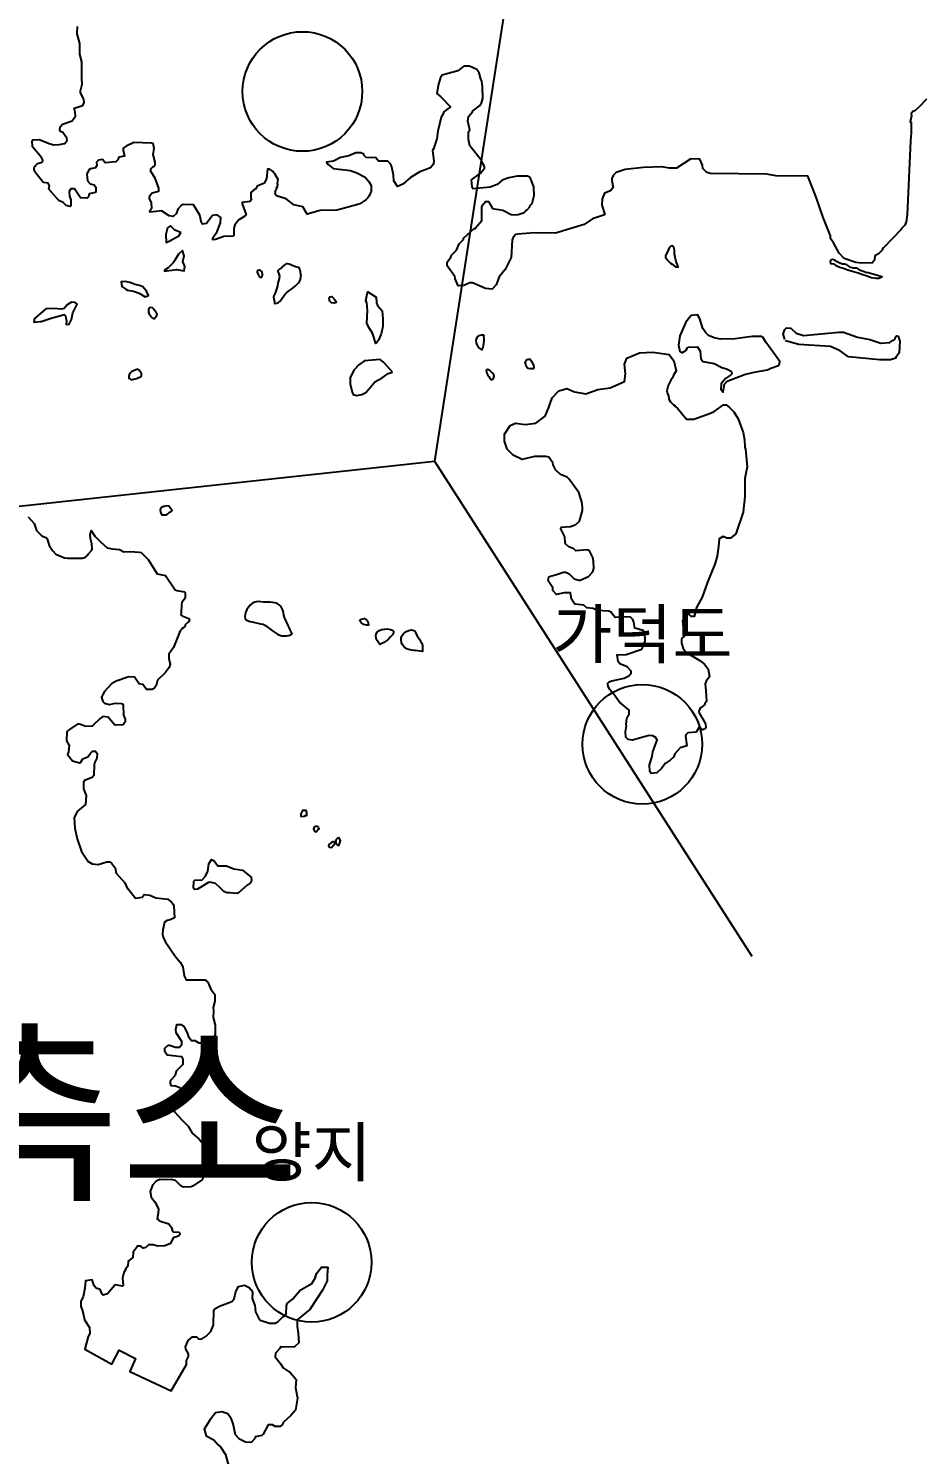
# Model space of a CAD drawing. Header units: millimetres. Extents: x -19392 to 580976, y -49129 to 736091.
# Drawn here: x 353897 to 372576, y 152678 to 182472 of the extents above; entities that cross this region are included whole.
import ezdxf
from ezdxf.enums import TextEntityAlignment as Align

# ---------------------------------------------------------------- set-up
doc = ezdxf.new("R2010")
doc.units = ezdxf.units.MM
for name, color, linetype in [('2121', 7, 'Continuous'), ('2122', 7, 'Continuous'), ('AWS', 4, 'Continuous'), ('AWS명', 2, 'Continuous'), ('관측소명', 3, 'Continuous'), ('티센', 6, 'Continuous')]:
    doc.layers.add(name, color=color, linetype=linetype)
doc.styles.get("Standard").update_dxf_attribs({"font": ''})
doc.styles.get('Standard').set_extended_font_data('Gulim')

msp = doc.modelspace()

# ---------------------------------------------------------------- linework, layer by layer
at = {"layer": '2121', "color": 7}
msp.add_lwpolyline([(372661, 180995), (372499, 180826), (372415, 180754), (372377, 180740), (372341, 180690), (372346, 180650), (372346, 180650), (372320, 180522), (372342, 180513), (372342, 180295), (372326, 180126), (372253, 178576), (372238, 178432), (372207, 178362), (372140, 178293), (372140, 178280), (371758, 177884), (371740, 177875), (371740, 177850), (371655, 177763), (371579, 177724), (371579, 177724), (371575, 177635), (371531, 177588), (371531, 177575), (371301, 177571), (371181, 177585), (370937, 177669), (370832, 177781), (370716, 177995), (370656, 178084), (370655, 178139), (370504, 178524), (370352, 178950), (370249, 179215), (370180, 179385), (369511, 179391), (369323, 179432), (368147, 179445), (368072, 179463), (367990, 179549), (367982, 179614), (367925, 179741), (367724, 179747), (367717, 179734), (367437, 179553), (367290, 179551), (367127, 179579), (366747, 179569), (366365, 179524), (366365, 179524), (366173, 179465), (366111, 179401), (366087, 179339), (366082, 179295), (366115, 179152), (366059, 179079), (365930, 179030), (365881, 178910), (365874, 178782), (365942, 178589), (365930, 178577), (365681, 178495), (365508, 178374), (364910, 178196), (364467, 178202), (364120, 178176), (364074, 178165), (364019, 178094), (364006, 178051), (363981, 177688), (363853, 177436), (363731, 177284), (363671, 177115), (363585, 177029), (363448, 177038), (363177, 177157), (363120, 177156), (362990, 177104), (362871, 177096), (362812, 177245), (362806, 177289), (362806, 177289), (362646, 177517), (362645, 177592), (362721, 177694), (362730, 177731), (362841, 177839), (362895, 177971), (362988, 178066), (362987, 178092), (363209, 178295), (363235, 178295), (363234, 178308), (363369, 178460), (363371, 178748), (363383, 178779), (363444, 178855), (363507, 178856), (363590, 178714), (363810, 178679), (363982, 178584), (364042, 178576), (364130, 178584), (364252, 178627), (364297, 178667), (364297, 178680), (364310, 178680), (364371, 178744), (364371, 178769), (364420, 178819), (364461, 178982), (364452, 179164), (364394, 179326), (364394, 179326), (364362, 179366), (364324, 179387), (364105, 179390), (363931, 179350), (363794, 179304), (363689, 179215), (363546, 179157), (363190, 179119), (363165, 179163), (363156, 179307), (363341, 179453), (363426, 179557), (363426, 179584), (363363, 179716), (363121, 180019), (363093, 180155), (363091, 180312), (363116, 180356), (363075, 180534), (363092, 180637), (363172, 180731), (363172, 180744), (363320, 180857), (363364, 180920), (363387, 181010), (363386, 181253), (363366, 181369), (363346, 181416), (363316, 181545), (363292, 181576), (363262, 181617), (363262, 181617), (363112, 181684), (362995, 181682), (362866, 181590), (362542, 181497), (362505, 181447), (362463, 181308), (362429, 181114), (362510, 181046), (362715, 180837), (362573, 180728), (362552, 180673), (362518, 180622), (362448, 180329), (362431, 180164), (362359, 179960), (362335, 179922), (362363, 179701), (362359, 179653), (362352, 179629), (362296, 179562), (362073, 179478), (361881, 179356), (361721, 179217), (361608, 179170), (361532, 179288), (361525, 179414), (361483, 179606), (361463, 179646), (361407, 179699), (361213, 179702), (361156, 179773), (361156, 179773), (360955, 179780), (360906, 179829), (360900, 179848), (360842, 179877), (360738, 179876), (360587, 179811), (360418, 179778), (360269, 179701), (360124, 179682), (360155, 179634), (360259, 179544), (360622, 179506), (360755, 179454), (360931, 179366), (361008, 179274), (361058, 179194), (361054, 179069), (361039, 179022), (361015, 178977), (360985, 178936), (360949, 178899), (360908, 178866), (360903, 178862), (360864, 178834), (360820, 178812), (360774, 178794), (360726, 178778), (360676, 178765), (360626, 178751), (360577, 178738), (360341, 178679), (360341, 178679), (359991, 178671), (359718, 178592), (359628, 178747), (359440, 178787), (359281, 178910), (359081, 178976), (359049, 179013), (359060, 179064), (359053, 179082), (359075, 179109), (359075, 179134), (359102, 179170), (359108, 179220), (359096, 179220), (359096, 179232), (359113, 179320), (359061, 179405), (359061, 179430), (359042, 179432), (358993, 179490), (358922, 179539), (358891, 179535), (358869, 179336), (358826, 179251), (358808, 179231), (358677, 179177), (358647, 179120), (358635, 179119), (358542, 179043), (358543, 178930), (358557, 178899), (358557, 178899), (358526, 178861), (358364, 178840), (358364, 178809), (358443, 178579), (358418, 178550), (358288, 178476), (358208, 178370), (358185, 178293), (358187, 178149), (358175, 178134), (357981, 178128), (357807, 178063), (357751, 178059), (357750, 178100), (357842, 178232), (357908, 178415), (357913, 178521), (357837, 178576), (357743, 178568), (357615, 178395), (357534, 178387), (357514, 178412), (357474, 178570), (357346, 178790), (357133, 178793), (357090, 178783), (357016, 178701), (356980, 178600), (356918, 178544), (356837, 178561), (356673, 178664), (356673, 178664), (356436, 178633), (356430, 178639), (356429, 178664), (356472, 178724), (356470, 178830), (356425, 178917), (356431, 178986), (356480, 179036), (356623, 179076), (356622, 179139), (356544, 179344), (356454, 179486), (356453, 179542), (356504, 179591), (356516, 179591), (356546, 179631), (356545, 179681), (356499, 179843), (356522, 179968), (356501, 180071), (356470, 180080), (356095, 180087), (355935, 180014), (355878, 179971), (355872, 179933), (355899, 179802), (355787, 179782), (355763, 179729), (355720, 179687), (355495, 179668), (355445, 179733), (355445, 179733), (355357, 179719), (355320, 179681), (355327, 179607), (355300, 179576), (355297, 179559), (355189, 179537), (355160, 179517), (355118, 179429), (355126, 179291), (355183, 179229), (355271, 179206), (355303, 179156), (355304, 179056), (355269, 179037), (355167, 179017), (355150, 178954), (355119, 178925), (354982, 178936), (354860, 179119), (354778, 179123), (354748, 179066), (354750, 178967), (354782, 178892), (354778, 178767), (354766, 178754), (354684, 178772), (354620, 178840), (354533, 178882), (354323, 179117), (354334, 179185), (354308, 179238), (354308, 179238), (354214, 179258), (354187, 179277), (354048, 179447), (354023, 179492), (354017, 179543), (354023, 179582), (354040, 179599), (354040, 179612), (354085, 179652), (354170, 179673), (354189, 179689), (354195, 179721), (354169, 179776), (353978, 179998), (353976, 180124), (353988, 180149), (354119, 180151), (354352, 180061), (354427, 180043), (354538, 180050), (354658, 180071), (354701, 180141), (354700, 180178), (354617, 180302), (354567, 180323), (354548, 180354), (354559, 180420), (354608, 180471), (354806, 180540), (354880, 180643), (354875, 180722), (354875, 180722), (354853, 180811), (355033, 180865), (355063, 180928), (355056, 180996), (354986, 181126), (354985, 181170), (355021, 181308), (355012, 181426), (355014, 181776), (354967, 181938), (354970, 182157), (354911, 182362), (354918, 182515)], dxfattribs=at)
at = {"layer": '2122', "color": 7}
for points in [[(357077, 178211), (356956, 178262), (356866, 178346), (356802, 178307), (356764, 178166), (356770, 178000), (356834, 178026), (357039, 178141), (357077, 178211), (357077, 178211)], [(367472, 177487), (367454, 177534), (367437, 177581), (367422, 177629), (367414, 177659), (367406, 177709), (367398, 177758), (367395, 177775), (367392, 177838), (367383, 177896), (367358, 177927), (367350, 177928), (367318, 177922), (367283, 177890), (367261, 177841), (367254, 177819), (367225, 177771), (367207, 177723), (367209, 177685), (367238, 177644), (367241, 177640), (367276, 177604), (367314, 177572), (367344, 177551), (367383, 177518), (367427, 177495), (367433, 177493), (367472, 177487), (367472, 177487)], [(356738, 177405), (356988, 177437), (357148, 177411), (357161, 177501), (357122, 177603), (357148, 177725), (357116, 177834), (357033, 177757), (356949, 177616), (356917, 177578), (356815, 177475), (356738, 177424), (356738, 177405), (356738, 177405)], [(371731, 177282), (371683, 177295), (371635, 177309), (371586, 177323), (371538, 177337), (371491, 177351), (371488, 177352), (371439, 177364), (371390, 177377), (371342, 177392), (371296, 177410), (371270, 177422), (371229, 177453), (371200, 177467), (371150, 177468), (371129, 177467), (371082, 177482), (371037, 177506), (370992, 177531), (370945, 177548), (370925, 177550), (370905, 177550), (370852, 177566), (370796, 177597), (370743, 177629), (370697, 177646), (370662, 177635), (370656, 177627), (370650, 177614), (370655, 177564), (370656, 177563), (370669, 177563), (370717, 177553), (370762, 177530), (370803, 177506), (370850, 177488), (370850, 177488), (370897, 177471), (370944, 177455), (370992, 177440), (371040, 177425), (371088, 177411), (371136, 177396), (371183, 177382), (371231, 177367), (371238, 177365), (371286, 177349), (371333, 177333), (371380, 177317), (371411, 177307), (371458, 177290), (371506, 177273), (371552, 177262), (371602, 177253), (371652, 177253), (371667, 177256), (371713, 177274), (371731, 177282), (371731, 177282)], [(358720, 177424), (358682, 177417), (358676, 177379), (358695, 177334), (358719, 177288), (358733, 177277), (358765, 177270), (358785, 177313), (358784, 177341), (358777, 177391), (358772, 177398), (358752, 177411), (358720, 177424), (358720, 177424)], [(359034, 176727), (359084, 176735), (359117, 176746), (359153, 176778), (359183, 176820), (359194, 176835), (359225, 176875), (359256, 176914), (359290, 176950), (359328, 176982), (359369, 177011), (359409, 177041), (359424, 177053), (359465, 177086), (359503, 177121), (359538, 177158), (359564, 177200), (359578, 177232), (359590, 177281), (359591, 177331), (359590, 177334), (359579, 177383), (359578, 177385), (359569, 177441), (359547, 177481), (359546, 177481), (359496, 177488), (359495, 177488), (359444, 177505), (359395, 177527), (359346, 177547), (359300, 177555), (359277, 177552), (359236, 177527), (359198, 177492), (359187, 177481), (359187, 177481), (359139, 177447), (359107, 177410), (359104, 177392), (359129, 177348), (359130, 177347), (359139, 177300), (359134, 177251), (359120, 177200), (359104, 177149), (359096, 177099), (359086, 177050), (359073, 177002), (359060, 176963), (359034, 176918), (359016, 176873), (359015, 176867), (359026, 176819), (359040, 176770), (359040, 176758), (359034, 176727), (359034, 176727)], [(356124, 177124), (356015, 177162), (355913, 177188), (355836, 177181), (355849, 177085), (355932, 177028), (355964, 177008), (356092, 176983), (356207, 176944), (356335, 176868), (356406, 176893), (356361, 176983), (356284, 177072), (356214, 177104), (356124, 177124), (356124, 177124)], [(354692, 176363), (354686, 176287), (354743, 176293), (354795, 176395), (354820, 176530), (354916, 176715), (354871, 176747), (354795, 176754), (354705, 176702), (354641, 176619), (354590, 176606), (354417, 176619), (354257, 176613), (354155, 176523), (354021, 176415), (354008, 176338), (354136, 176351), (354161, 176351), (354392, 176427), (354526, 176459), (354641, 176498), (354667, 176472), (354679, 176421), (354692, 176363), (354692, 176363)], [(360230, 176739), (360194, 176776), (360185, 176790), (360179, 176846), (360192, 176867), (360237, 176874), (360270, 176838), (360275, 176829), (360313, 176782), (360326, 176746), (360287, 176737), (360230, 176739), (360230, 176739)], [(356508, 176414), (356465, 176440), (356450, 176452), (356424, 176494), (356412, 176545), (356412, 176554), (356411, 176607), (356425, 176637), (356438, 176650), (356482, 176644), (356518, 176611), (356540, 176573), (356570, 176531), (356578, 176503), (356567, 176454), (356566, 176452), (356528, 176406), (356514, 176407), (356508, 176414), (356508, 176414)], [(369701, 175975), (369667, 176093), (369697, 176181), (369734, 176219), (369828, 176209), (369936, 176104), (370087, 176056), (370830, 176130), (370923, 176131), (371219, 176023), (371475, 175977), (371708, 175899), (371895, 175909), (371962, 175959), (371975, 175959), (372006, 175991), (372005, 176016), (372036, 176048), (372068, 176045), (372100, 175943), (372092, 175699), (372018, 175598), (372018, 175585), (371906, 175552), (371681, 175549), (371030, 175614), (370853, 175736), (370653, 175827), (369989, 175867), (369713, 175950), (369713, 175950)], [(363409, 176066), (363359, 176067), (363352, 176066), (363302, 176053), (363269, 176028), (363247, 175983), (363243, 175958), (363247, 175908), (363266, 175860), (363269, 175855), (363294, 175811), (363307, 175798), (363354, 175767), (363377, 175766), (363397, 175804), (363403, 175849), (363411, 175898), (363415, 175948), (363416, 175983), (363410, 176039), (363416, 176047), (363409, 176066), (363409, 176066)], [(366122, 168569), (366122, 168569), (366077, 168612), (366043, 168664), (366011, 168726), (366004, 168776), (366004, 168795), (366028, 168819), (366084, 168842), (366346, 168900), (366438, 168948), (366488, 169001), (366487, 169046), (366404, 169132), (366254, 169199), (366215, 169244), (366194, 169385), (366387, 169394), (366711, 169502), (366749, 169575), (366784, 169681), (366775, 169838), (366743, 169896), (366743, 169896), (366567, 169941), (366547, 170071), (366521, 170127), (366476, 170173), (366445, 170183), (366157, 170169), (366093, 170245), (366081, 170274), (366018, 170301), (365786, 170310), (365698, 170352), (365561, 170369), (365498, 170424), (365309, 170447), (365239, 170552), (365224, 170679), (365088, 170681), (364932, 170646), (364855, 170733), (364854, 170789), (364758, 170932), (364770, 171013), (364782, 171026), (364928, 171062), (365074, 171112), (365125, 171112), (365193, 171081), (365301, 170971), (365396, 170947), (365421, 170948), (365595, 171023), (365595, 171023), (365687, 171121), (365711, 171190), (365705, 171341), (365688, 171421), (365615, 171557), (365569, 171579), (365331, 171559), (365292, 171602), (365184, 171645), (365121, 171699), (365109, 171725), (365101, 171849), (365017, 172020), (365029, 172054), (365222, 172070), (365335, 172109), (365408, 172179), (365473, 172405), (365472, 172479), (365458, 172585), (365393, 172779), (365189, 173063), (365154, 173095), (365012, 173154), (364918, 173246), (364859, 173359), (364852, 173396), (364769, 173519), (364713, 173531), (364469, 173527), (364210, 173465), (364025, 173558), (363899, 173683), (363839, 173852), (363839, 173994), (363959, 174179), (364074, 174228), (364275, 174196), (364494, 174228), (364695, 174370), (364761, 174539), (364837, 174757), (364979, 174899), (365148, 174948), (365306, 174882), (365540, 174839), (365791, 174931), (366052, 174964), (366352, 175100), (366369, 175258), (366352, 175460), (366396, 175585), (366663, 175694), (366942, 175708), (367280, 175663), (367382, 175527), (367429, 175322), (367371, 175228), (367351, 175170), (367320, 175128), (367265, 175014), (367235, 174903), (367248, 174842), (367266, 174803), (367276, 174726), (367308, 174673), (367375, 174607), (367409, 174587), (367409, 174574), (367448, 174545), (367644, 174313), (367801, 174309), (368149, 174433), (368223, 174471), (368421, 174606), (368472, 174607), (368537, 174562), (368636, 174465), (368726, 174316), (368830, 174031), (368857, 173876), (368865, 173726), (368879, 173683), (368916, 173313), (368916, 173313), (368865, 173073), (368865, 172697), (368832, 172369), (368674, 171917), (368565, 171824), (368489, 171824), (368413, 171857), (368331, 171808), (368315, 171650), (368287, 171448), (368238, 171279), (368086, 170903), (367971, 170593), (367851, 170374), (367802, 170184), (367742, 170184), (367681, 170258), (367674, 170223), (367565, 170100), (367573, 169956), (367638, 169813), (367551, 169731), (367539, 169706), (367540, 169630), (367574, 169518), (367637, 169432), (367921, 169268), (368022, 169188), (368099, 169083), (368126, 168927), (368113, 168913), (368059, 168834), (368036, 168782), (368048, 168633), (368048, 168633)], [(364388, 175363), (364337, 175370), (364324, 175376), (364298, 175415), (364286, 175459), (364273, 175508), (364273, 175510), (364304, 175549), (364331, 175561), (364381, 175562), (364382, 175561), (364409, 175523), (364420, 175484), (364445, 175437), (364452, 175395), (364439, 175363), (364390, 175363), (364388, 175363), (364388, 175363)], [(356041, 175134), (356090, 175145), (356124, 175153), (356173, 175167), (356201, 175179), (356248, 175204), (356259, 175217), (356255, 175265), (356239, 175294), (356208, 175337), (356182, 175352), (356136, 175344), (356092, 175320), (356046, 175297), (356028, 175281), (356003, 175238), (355996, 175204), (355996, 175166), (356015, 175160), (356041, 175134), (356041, 175134)], [(363461, 175344), (363465, 175294), (363467, 175286), (363489, 175242), (363518, 175203), (363542, 175150), (363563, 175132), (363609, 175152), (363614, 175158), (363627, 175207), (363621, 175235), (363590, 175274), (363576, 175286), (363539, 175327), (363497, 175350), (363493, 175350), (363461, 175344), (363461, 175344)], [(356687, 172306), (356666, 172353), (356655, 172401), (356663, 172452), (356674, 172470), (356718, 172492), (356737, 172495), (356790, 172507), (356826, 172502), (356858, 172465), (356870, 172445), (356895, 172401), (356864, 172367), (356832, 172350), (356791, 172319), (356763, 172306), (356713, 172304), (356687, 172306), (356687, 172306)], [(353889, 172267), (354016, 172128), (354062, 171987), (354176, 171871), (354271, 171829), (354284, 171812), (354329, 171673), (354396, 171567), (354470, 171488), (354652, 171416), (354708, 171404), (354708, 171404), (355015, 171403), (355090, 171425), (355138, 171470), (355144, 171490), (355218, 171574), (355224, 171592), (355222, 171705), (355192, 171816), (355188, 171890), (355205, 171981), (355205, 171981), (355282, 171868), (355401, 171748), (355543, 171623), (355643, 171599), (355800, 171589), (355888, 171541), (356025, 171543), (356212, 171533), (356252, 171523), (356396, 171380), (356588, 171076), (356758, 171042), (356962, 170744), (356999, 170728), (357157, 170701), (357170, 170685), (357171, 170573), (357103, 170478), (357091, 170437), (357088, 170265), (357078, 170224), (357109, 170199), (357246, 170146), (357259, 170111), (357238, 170077), (357167, 170010), (357167, 169985), (357118, 169940), (357105, 169940), (357100, 169922), (357068, 169889), (356924, 169538), (356826, 169399), (356832, 169308), (356832, 169308), (356854, 169193), (356833, 169123), (356751, 169007), (356591, 168858), (356562, 168744), (356519, 168684), (356475, 168665), (356362, 168660), (356286, 168765), (356210, 168783), (356114, 168920), (355996, 168923), (355728, 168836), (355630, 168781), (355488, 168622), (355451, 168555)], [(359409, 169822), (359386, 169867), (359364, 169911), (359342, 169956), (359320, 170001), (359298, 170046), (359278, 170092), (359258, 170138), (359248, 170164), (359235, 170216), (359223, 170268), (359210, 170318), (359193, 170364), (359170, 170403), (359167, 170406), (359132, 170434), (359091, 170455), (359043, 170469), (358992, 170479), (358937, 170484), (358882, 170486), (358827, 170486), (358804, 170486), (358752, 170493), (358700, 170497), (358651, 170493), (358623, 170486), (358577, 170463), (358533, 170428), (358495, 170384), (358462, 170335), (358437, 170284), (358421, 170232), (358416, 170184), (358422, 170144), (358442, 170120), (358442, 170120), (358475, 170100), (358519, 170085), (358569, 170072), (358626, 170060), (358685, 170049), (358745, 170037), (358803, 170024), (358804, 170023), (358848, 169996), (358890, 169965), (358932, 169934), (358973, 169902), (359015, 169871), (359057, 169843), (359101, 169819), (359145, 169799), (359192, 169786), (359227, 169782), (359277, 169781), (359288, 169782), (359336, 169793), (359383, 169811), (359409, 169822), (359409, 169822)], [(360899, 170023), (360850, 170061), (360819, 170096), (360818, 170104), (360853, 170133), (360910, 170145), (360919, 170144), (360964, 170109), (360997, 170055), (361003, 170010), (361000, 170003), (360959, 170006), (360902, 170022), (360899, 170023), (360899, 170023)], [(361241, 169600), (361211, 169642), (361183, 169685), (361163, 169730), (361161, 169741), (361156, 169793), (361161, 169822), (361185, 169862), (361226, 169892), (361278, 169912), (361334, 169922), (361342, 169923), (361401, 169926), (361459, 169918), (361504, 169901), (361523, 169882), (361523, 169848), (361500, 169805), (361463, 169759), (361419, 169715), (361402, 169701), (361364, 169671), (361321, 169644), (361277, 169620), (361241, 169600), (361241, 169600)], [(362127, 169459), (362078, 169464), (362028, 169468), (361978, 169474), (361946, 169479), (361894, 169486), (361843, 169495), (361798, 169512), (361785, 169520), (361745, 169554), (361712, 169597), (361690, 169647), (361680, 169698), (361684, 169741), (361701, 169789), (361732, 169830), (361745, 169842), (361790, 169875), (361844, 169897), (361899, 169905), (361947, 169895), (361966, 169882), (361991, 169842), (362007, 169802), (362034, 169758), (362063, 169716), (362090, 169673), (362112, 169629), (362127, 169582), (362127, 169580), (362130, 169531), (362128, 169480), (362127, 169459), (362127, 169459)], [(368048, 168633), (368061, 168414), (368030, 168370), (368030, 168351), (367943, 168276), (367931, 168276), (367906, 168199), (367907, 168172), (368044, 167946), (368050, 167858), (368038, 167842), (367982, 167821), (367944, 167852), (367938, 167870), (367907, 167876), (367845, 167773), (367676, 167757), (367633, 167713), (367627, 167687), (367652, 167488), (367515, 167444), (367403, 167319), (367372, 167250), (367304, 167184), (367197, 167112), (367122, 167009), (367023, 166920), (366904, 166904), (366879, 166948), (366872, 167091), (366930, 167264), (366930, 167264), (366944, 167362), (367000, 167510), (367031, 167601), (367009, 167652), (366943, 167692), (366867, 167702), (366758, 167670), (366520, 167602), (366427, 167615), (366377, 167665), (366371, 167777), (366394, 167900), (366387, 167931), (366399, 168055), (366407, 168086), (366425, 168096), (366425, 168121), (366450, 168146), (366450, 168227), (366283, 168366), (366259, 168377), (366122, 168569), (366122, 168569)], [(355451, 168555), (355421, 168500), (355433, 168451), (355451, 168411), (355485, 168374), (355592, 168347), (355704, 168378), (355835, 168372), (355859, 168363), (355872, 168332), (355879, 168123), (355917, 168042), (355917, 167985), (355874, 167926), (355717, 167913), (355693, 167922), (355561, 168084), (355448, 168099), (355392, 168058), (355243, 167908), (355218, 167895), (355093, 167889), (355093, 167889), (354984, 167933), (354930, 167944), (354735, 167815), (354700, 167775), (354694, 167587), (354744, 167494), (354732, 167356), (354714, 167306), (354814, 167170), (354964, 167129), (354983, 167135), (355032, 167213), (355139, 167258), (355189, 167333), (355232, 167371), (355295, 167371), (355332, 167321), (355326, 167227), (355283, 167146), (355271, 167089), (355265, 166864), (355228, 166824), (355066, 166758), (355047, 166726), (355047, 166589), (355098, 166446), (355086, 166258), (354917, 166120), (354849, 165988), (354867, 165766), (354913, 165539), (354913, 165539), (355002, 165277), (355143, 165070), (355228, 165018), (355352, 165003), (355534, 165060), (355596, 165060), (355634, 165035), (355709, 164936), (355728, 164823), (355910, 164624), (355966, 164497), (355979, 164494), (356130, 164300), (356273, 164323), (356310, 164375), (356435, 164364), (356554, 164308), (356809, 164284), (356886, 164215), (356916, 164176), (356930, 164134), (356944, 163893), (356860, 163850), (356791, 163838), (356738, 163802), (356701, 163637), (356695, 163552), (356707, 163490), (356752, 163396), (356946, 163113), (356989, 163052), (357065, 162966), (357124, 162868), (357148, 162682), (357191, 162595), (357578, 162593), (357616, 162575), (357641, 162546), (357705, 162403), (357705, 162403), (357788, 162289), (357788, 162148), (357755, 162016), (357762, 161950), (357756, 161806), (357794, 161650), (357794, 161459), (357777, 161394), (357696, 161307), (357608, 161275), (357465, 161274), (357377, 161324), (357302, 161324), (357252, 161386), (357227, 161467), (357170, 161586), (357126, 161635), (357101, 161654), (356989, 161658), (356970, 161553), (356977, 161498), (357096, 161317), (357096, 161230), (357052, 161179), (356971, 161179), (356840, 161226), (356809, 161222), (356740, 161160), (356740, 161109), (356797, 161028), (357091, 160995), (357122, 160941), (357122, 160823), (357122, 160823), (356979, 160685), (356961, 160598), (356861, 160491), (356855, 160472), (356855, 160435), (356874, 160391), (356971, 160378), (357062, 160348), (357174, 160223), (357175, 160174), (357113, 160111), (357094, 160001), (357063, 159973), (356963, 159960), (356938, 159942), (356932, 159923), (356945, 159838), (357026, 159751), (357026, 159751), (357108, 159661), (357236, 159540)], [(359660, 166005), (359685, 166030), (359710, 166030), (359709, 166093), (359697, 166130), (359622, 166130), (359585, 166067), (359585, 166017), (359660, 166005), (359660, 166005)], [(359963, 165776), (359914, 165803), (359868, 165782), (359851, 165752), (359869, 165704), (359905, 165689), (359945, 165727), (359968, 165751), (359961, 165772), (359961, 165772)], [(360279, 165486), (360227, 165468), (360172, 165425), (360162, 165395), (360182, 165369), (360227, 165359), (360266, 165406), (360298, 165442), (360293, 165478), (360282, 165486), (360282, 165486)], [(360415, 165503), (360386, 165559), (360355, 165558), (360324, 165525), (360314, 165488), (360328, 165434), (360359, 165403), (360388, 165418), (360399, 165459), (360415, 165504), (360415, 165504)], [(357236, 159540), (357314, 159391), (357455, 159271), (357604, 159108), (357640, 158924), (357604, 158725), (357569, 158576), (357533, 158421), (357338, 158288), (357294, 158272), (357131, 158262), (357082, 158292), (356968, 158405), (356911, 158418), (356643, 158422), (356562, 158391), (356486, 158307), (356438, 158175), (356438, 158175), (356463, 158052), (356534, 157960), (356612, 157811), (356605, 157719), (356584, 157601), (356603, 157598), (356634, 157560), (356828, 157499), (356884, 157423), (356903, 157343), (356916, 157330), (357040, 157324), (357059, 157299), (357059, 157274), (357028, 157240), (356916, 157205), (356861, 157083), (356748, 157036), (356592, 157030), (356504, 157060), (356423, 157060), (356404, 157057), (356348, 157003), (356292, 156990), (356241, 157034), (356167, 157034), (356165, 157017), (356086, 156902), (356074, 156797), (355980, 156714), (355969, 156615), (355922, 156552), (355922, 156533), (355888, 156483), (355863, 156364), (355863, 156364), (355876, 156208), (355863, 156196), (355707, 156226), (355545, 156032), (355458, 156004), (355433, 156025), (355395, 156125), (355308, 156156), (355271, 156200), (355226, 156325), (355089, 156306), (355077, 156153), (355040, 155974), (354990, 155880), (354990, 155774), (355035, 155662), (355067, 155493), (355173, 155331), (355180, 155207), (355143, 155143), (355074, 154878), (355074, 154878), (355639, 154568), (355791, 154857), (356131, 154687), (356012, 154415), (356878, 154008), (357197, 154557), (357197, 154557), (357200, 154639), (357238, 154724), (357243, 154782), (357185, 154877), (357180, 154929), (357230, 155063), (357323, 155139), (357404, 155139), (357448, 155095), (357510, 155089), (357592, 155145), (357604, 155145), (357704, 155246), (357760, 155390), (357771, 155690), (357771, 155690), (357824, 155739), (357889, 155778), (358145, 155872), (358195, 155929), (358231, 156083), (358282, 156191), (358413, 156217), (358507, 156168), (358551, 156115), (358576, 156068), (358570, 155939), (358627, 155792), (358639, 155662), (358694, 155544), (358740, 155487), (358934, 155419), (359049, 155419), (359103, 155451), (359220, 155558), (359233, 155558), (359283, 155620), (359288, 155783), (359301, 155833), (359413, 155921), (359575, 156114), (359818, 156250), (359887, 156360), (359911, 156459), (360017, 156591), (360148, 156592), (360136, 156427), (360136, 156304), (360043, 156109), (359776, 155707), (359509, 155491), (359509, 155353), (359534, 155214), (359545, 155008), (359452, 154926), (359198, 154923), (359161, 154926), (359146, 154896), (359055, 154795), (359049, 154720), (359156, 154586), (359156, 154586), (359220, 154488), (359370, 154386), (359488, 154242), (359478, 154072), (359519, 153856), (359478, 153604), (359380, 153496), (359216, 153345), (359210, 153309), (359154, 153261), (359054, 153260), (358998, 153295), (358904, 153295), (358798, 153100), (358774, 153072), (358630, 153044), (358630, 153018), (358555, 152937), (358534, 152931), (358430, 152936), (358305, 152999), (358223, 153086), (358192, 153218), (358192, 153218), (358171, 153321), (358135, 153414), (358063, 153527), (357935, 153568), (357801, 153547), (357688, 153398), (357570, 153208), (357606, 153069), (357770, 152987), (357862, 152882), (357862, 152882), (357906, 152841), (358013, 152679), (358082, 152417)]]:
    msp.add_lwpolyline(points, dxfattribs=at)
for points in [[(361177, 175914), (361151, 175894), (361081, 176105), (361023, 176201), (360966, 176310), (360979, 176579), (360966, 176745), (360947, 176784), (360972, 176931), (360985, 176969), (361158, 176860), (361158, 176860), (361168, 176741), (361190, 176687), (361239, 176627), (361288, 176572), (361299, 176403), (361299, 176245), (361267, 176092), (361212, 175962)], [(367671, 175817), (367872, 175822), (367929, 175730), (367944, 175580), (367989, 175512), (368220, 175471), (368383, 175392), (368478, 175364), (368566, 175320), (368586, 175298), (368593, 175259), (368568, 175230), (368460, 175162), (368370, 175049), (368366, 174937), (368409, 174873), (368440, 175039), (368495, 175107), (368855, 175243), (369056, 175291), (369341, 175339), (369406, 175374), (369571, 175430), (369584, 175446), (369594, 175517), (369301, 175920), (369238, 176020), (369218, 176036), (369018, 176040), (368663, 175985), (368357, 175980), (368357, 175980), (368225, 176009), (368106, 176057), (368051, 176111), (367990, 176206), (367923, 176403), (367874, 176488), (367874, 176488), (367742, 176474), (367628, 176338), (367508, 176054), (367475, 175853), (367508, 175727), (367551, 175694), (367628, 175744)], [(361503, 175293), (361401, 175408), (361311, 175504), (361247, 175555), (361075, 175542), (360915, 175530), (360915, 175530), (360798, 175444), (360700, 175340), (360618, 175182), (360618, 175046), (360656, 174877), (360683, 174822), (360749, 174806), (360863, 174822), (360945, 174866), (361043, 174980), (361136, 175089), (361283, 175171), (361414, 175264)], [(357803, 164605), (357691, 164636), (357660, 164630), (357428, 164492), (357366, 164482), (357347, 164510), (357353, 164659), (357372, 164679), (357522, 164685), (357596, 164761), (357641, 164866), (357664, 165017), (357720, 165111), (357775, 165082), (357846, 164987), (357870, 164977), (358033, 164975), (358184, 164913), (358370, 164888), (358552, 164743), (358559, 164670), (358528, 164614), (358467, 164572), (358285, 164413), (358254, 164401), (358104, 164413), (358104, 164413), (358040, 164415), (357981, 164442), (357905, 164512)]]:
    msp.add_lwpolyline(points, close=True, dxfattribs=at)
at = {"layer": 'AWS'}
for centre in [(359621, 181156), (366723, 167517), (359813, 156694)]:
    msp.add_circle(centre, 1250, dxfattribs=at)
at = {"layer": '티센'}
for points in [[(366270, 198515), (362380, 173434)], [(333256, 170275), (362380, 173434)], [(362380, 173434), (369009, 163089)]]:
    msp.add_lwpolyline(points, dxfattribs=at)

# ---------------------------------------------------------------- texts
at = {"layer": 'AWS명'}
for s, p in [('가덕도', (366723, 169017)), ('양지', (359813, 158194))]:
    msp.add_text(s, height=1000, dxfattribs=at).set_placement(p, align=Align.BOTTOM_CENTER)
at = {"layer": '관측소명'}
msp.add_text('거제기상관측소', height=3000, dxfattribs=at).set_placement((346398, 157396), align=Align.BOTTOM_CENTER)

doc.saveas('drawing.dxf')
